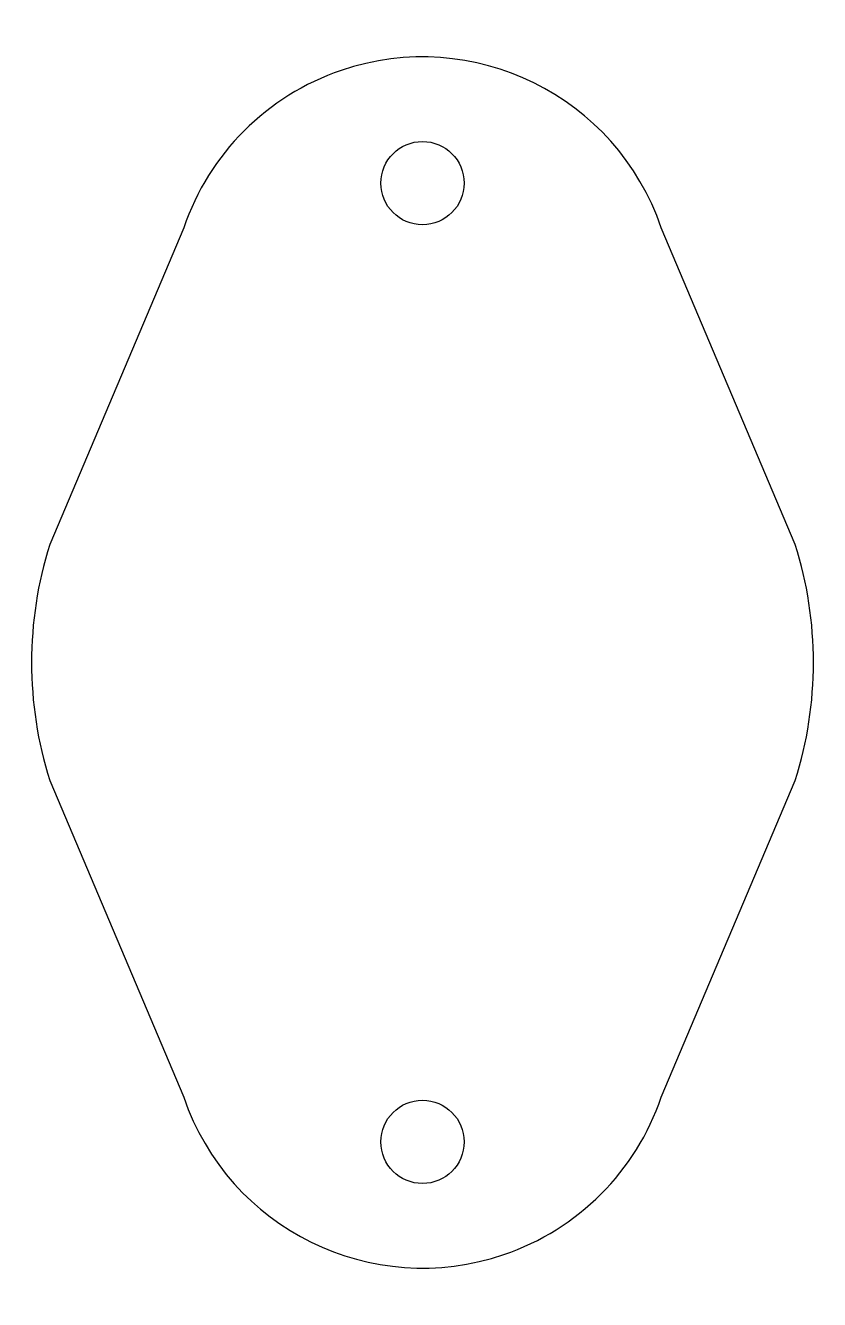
# Model space of a CAD drawing. Header units: millimetres. Extents: x 121 to 152.5, y 43 to 93.5.
import ezdxf

# ---------------------------------------------------------------- set-up
doc = ezdxf.new("R2010")
doc.units = ezdxf.units.MM
doc.header["$MEASUREMENT"] = 0
doc.layers.get('0').update_dxf_attribs({"lineweight": 0})

msp = doc.modelspace()

# ---------------------------------------------------------------- linework, layer by layer
at = {"color": 18, "lineweight": 25, "true_color": 0x000000}
for centre in [(136.782, 87.223), (136.782, 49.223)]:
    msp.add_circle(centre, 1.65, dxfattribs=at)
msp.add_open_spline([(127.317, 85.451), (128.318, 88.384), (130.621, 90.688), (133.555, 91.688), (138.782, 93.471), (144.465, 90.678), (146.247, 85.451), (146.247, 85.451), (151.562, 72.894), (151.562, 72.894), (152.522, 69.854), (152.522, 66.592), (151.562, 63.553), (151.562, 63.553), (146.247, 50.996), (146.247, 50.996), (145.247, 48.063), (142.943, 45.759), (140.01, 44.759), (134.782, 42.976), (129.1, 45.769), (127.317, 50.996), (127.317, 50.996), (122.003, 63.553), (122.003, 63.553), (121.042, 66.592), (121.042, 69.854), (122.003, 72.894), (122.003, 72.894), (127.317, 85.451), (127.317, 85.451)], degree=3, knots=[0, 0, 0, 0, 1, 1, 1, 2, 2, 2, 3, 3, 3, 4, 4, 4, 5, 5, 5, 6, 6, 6, 7, 7, 7, 8, 8, 8, 9, 9, 9, 10, 10, 10, 10], dxfattribs=at)

doc.saveas('drawing.dxf')
